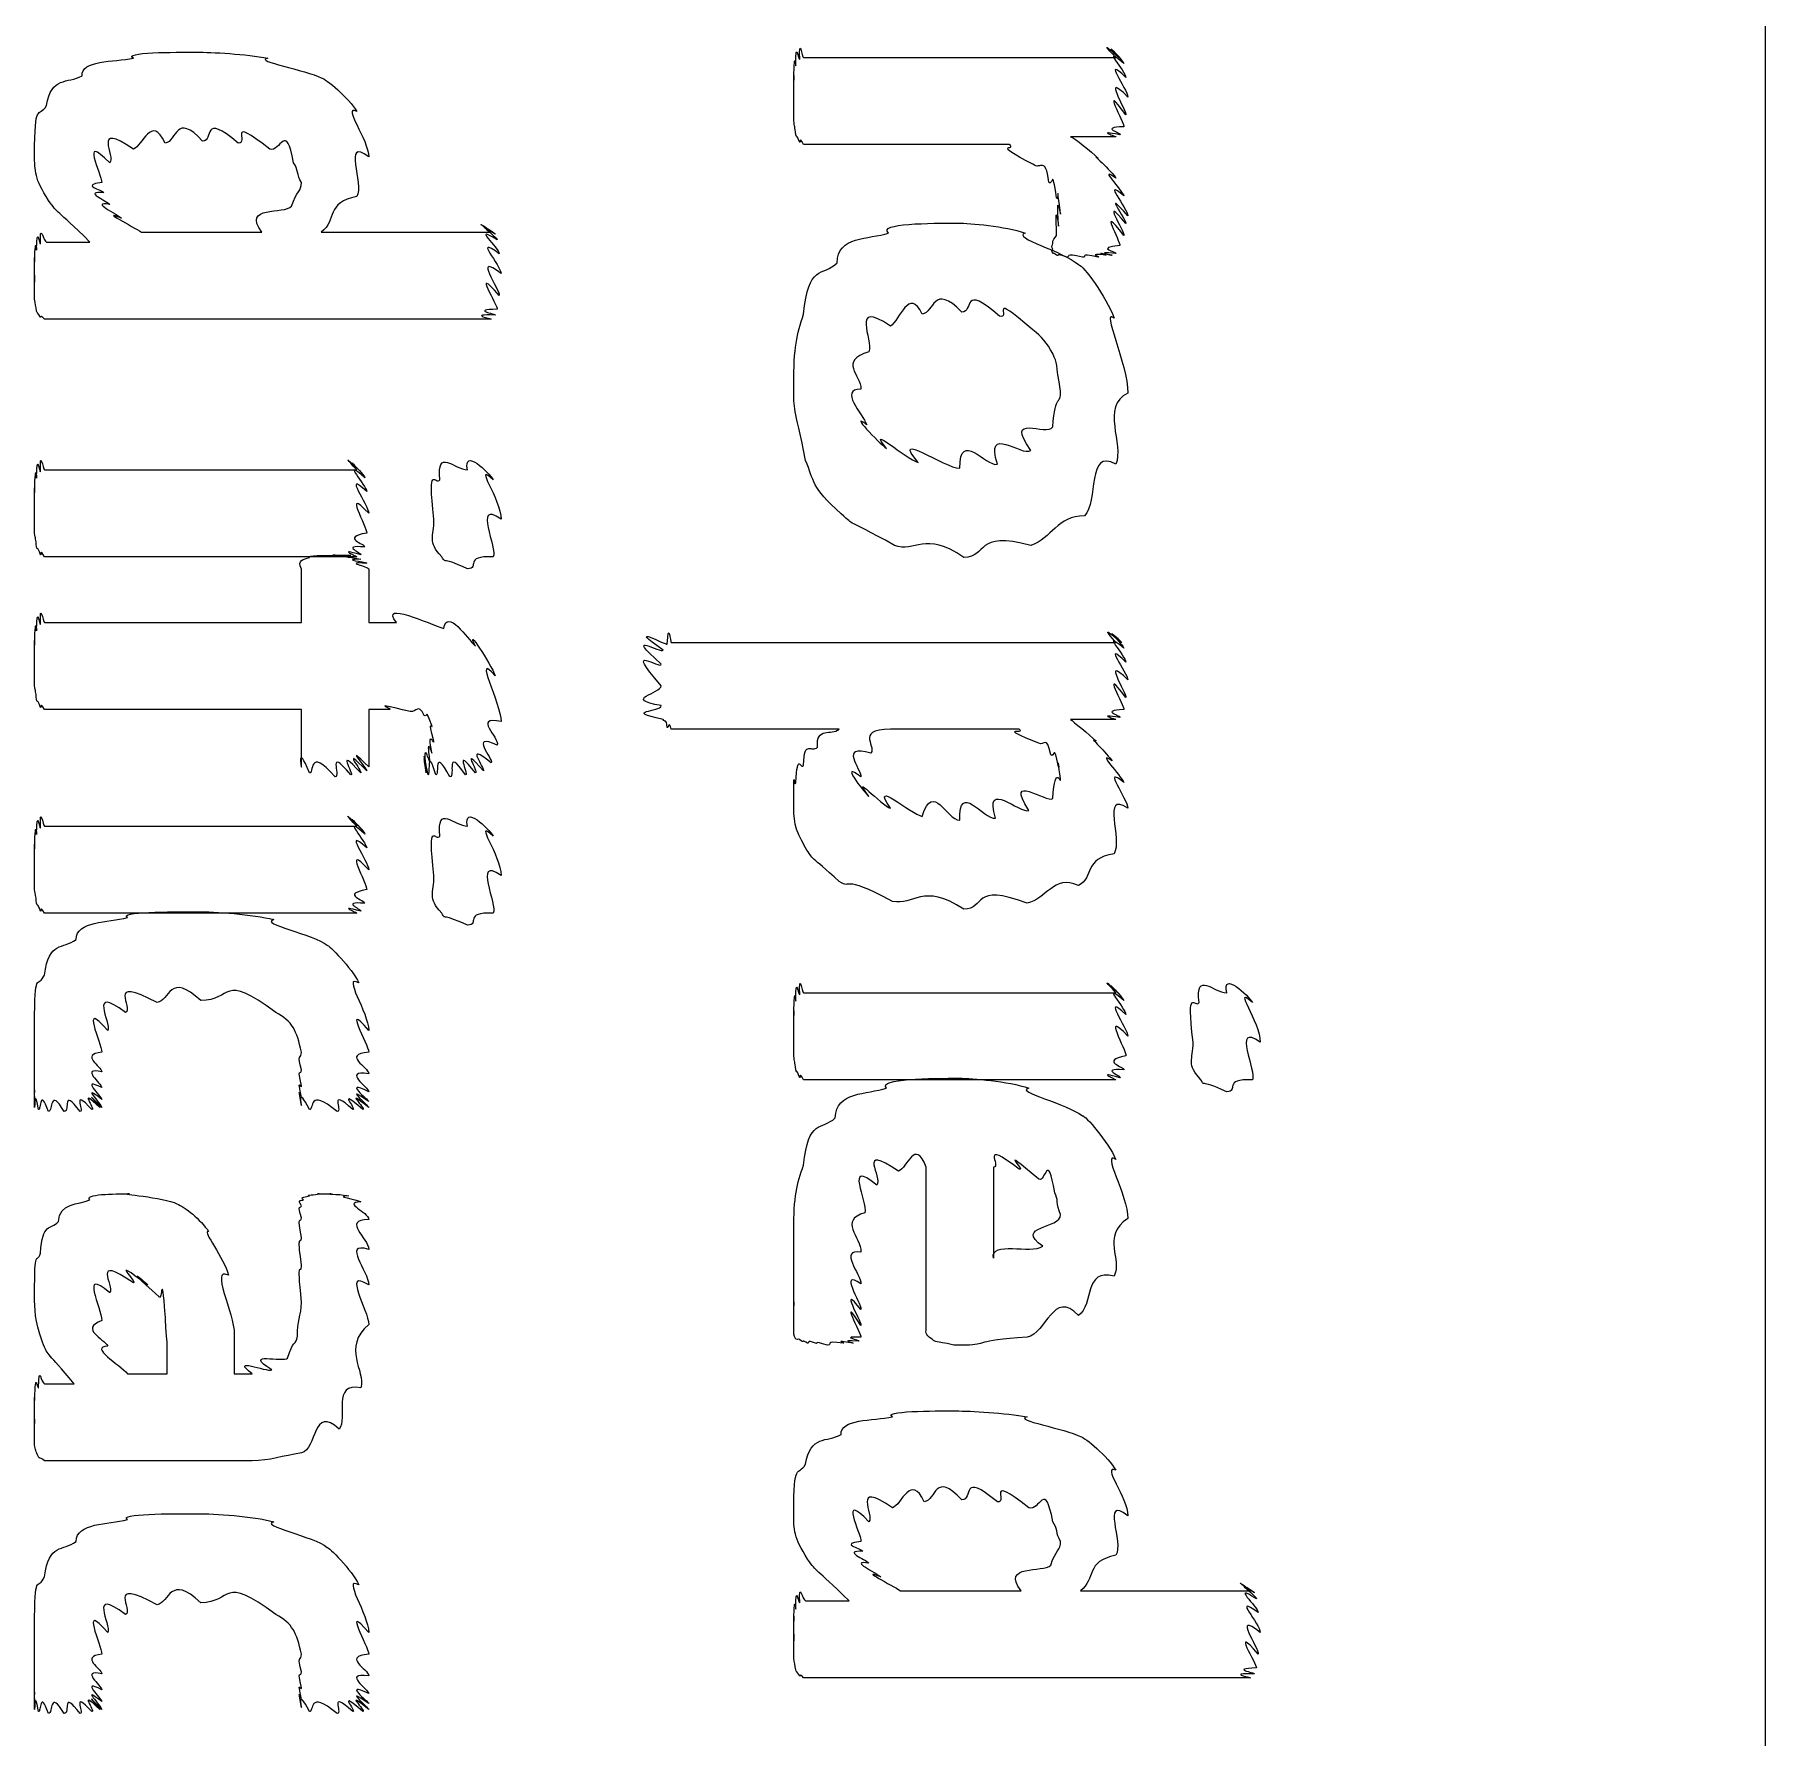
# Model space of a CAD drawing. Header units: millimetres. Extents: x 0 to 33.1, y 1.5 to 45.3.
# Drawn here: x 0.5478 to 0.7378, y 3.158 to 3.3449 of the extents above; entities that cross this region are included whole.
import ezdxf

# ---------------------------------------------------------------- set-up
doc = ezdxf.new("R2010")
doc.units = ezdxf.units.MM
doc.header["$MEASUREMENT"] = 0
doc.layers.get('0').update_dxf_attribs({"linetype": 'CONTINUOUS'})

msp = doc.modelspace()

# ---------------------------------------------------------------- linework, layer by layer
at = {"color": 11, "linetype": 'Continuous'}
for p, q in [((0.737793, 1.78108), (0.737793, 6.90446)), ((0.632215, 3.34239), (0.666504, 3.34239)), ((0.654785, 3.33285), (0.632215, 3.33285)), ((0.666504, 3.33371), (0.661512, 3.33371)), ((0.559517, 3.32324), (0.572754, 3.32324)), ((0.579264, 3.32324), (0.597928, 3.32324)), ((0.5491, 3.32215), (0.553874, 3.32215)), ((0.662815, 3.32047), (0.662815, 3.32047)), ((0.597928, 3.31369), (0.548882, 3.31369)), ((0.548882, 3.29715), (0.583171, 3.29715)), ((0.64936, 3.29731), (0.64936, 3.29731)), ((0.583171, 3.2876), (0.548882, 3.2876)), ((0.649794, 3.28754), (0.649794, 3.28754)), ((0.577094, 3.28039), (0.577094, 3.28624)), ((0.584472, 3.28624), (0.584472, 3.28039)), ((0.595324, 3.28629), (0.595324, 3.28629)), ((0.548882, 3.28039), (0.577094, 3.28039)), ((0.584472, 3.28039), (0.587511, 3.28039)), ((0.617676, 3.27821), (0.666504, 3.27821)), ((0.577094, 3.27083), (0.548882, 3.27083)), ((0.577094, 3.26454), (0.577094, 3.27083)), ((0.586643, 3.27083), (0.584472, 3.27083)), ((0.584472, 3.27083), (0.584472, 3.26454)), ((0.636122, 3.26867), (0.617676, 3.26867)), ((0.655871, 3.26867), (0.642632, 3.26867)), ((0.666504, 3.26975), (0.661512, 3.26975)), ((0.593371, 3.26346), (0.593371, 3.26346)), ((0.64936, 3.25868), (0.64936, 3.25868)), ((0.548882, 3.25803), (0.583171, 3.25803)), ((0.583171, 3.24849), (0.548882, 3.24849)), ((0.595324, 3.24718), (0.595324, 3.24718)), ((0.649794, 3.24892), (0.649794, 3.24892)), ((0.632215, 3.23975), (0.666504, 3.23975)), ((0.666504, 3.23019), (0.632215, 3.23019)), ((0.678657, 3.22889), (0.678657, 3.22889)), ((0.551053, 3.22672), (0.551053, 3.22672)), ((0.645671, 3.20301), (0.645671, 3.2206)), ((0.653049, 3.2206), (0.653049, 3.21061)), ((0.569715, 3.20226), (0.569715, 3.19792)), ((0.562338, 3.19792), (0.562338, 3.20139)), ((0.650011, 3.20107), (0.648708, 3.20107)), ((0.557997, 3.19792), (0.562338, 3.19792)), ((0.569715, 3.19792), (0.571669, 3.19792)), ((0.548882, 3.19683), (0.552137, 3.19683)), ((0.571669, 3.18838), (0.548882, 3.18838)), ((0.632433, 3.17301), (0.637207, 3.17301)), ((0.64285, 3.1741), (0.656088, 3.1741)), ((0.662597, 3.1741), (0.681261, 3.1741)), ((0.681261, 3.16456), (0.632215, 3.16456)), ((0.551053, 3.16064), (0.551053, 3.16064))]:
    msp.add_line(p, q, dxfattribs=at)
for points in [[(0.631347, 3.34153), (0.631401, 3.34457), (0.631619, 3.34207), (0.631782, 3.34218)], [(0.631782, 3.34218), (0.631674, 3.34489), (0.632053, 3.34239), (0.632215, 3.34239)], [(0.666504, 3.34239), (0.664117, 3.34489), (0.666775, 3.34239), (0.666938, 3.34239)], [(0.666938, 3.34239), (0.664551, 3.34472), (0.667372, 3.34207), (0.667372, 3.34174)], [(0.667372, 3.34174), (0.66466, 3.34403), (0.667589, 3.34082), (0.667589, 3.34022)], [(0.553006, 3.34039), (0.552843, 3.34212), (0.556478, 3.3419), (0.558649, 3.34233)], [(0.558649, 3.34233), (0.557346, 3.34299), (0.56326, 3.34299), (0.565593, 3.34299)], [(0.565593, 3.34299), (0.567165, 3.34299), (0.571072, 3.34278), (0.573406, 3.34233)], [(0.573406, 3.34233), (0.571778, 3.34201), (0.577636, 3.34104), (0.579264, 3.34017)], [(0.631131, 3.34), (0.631239, 3.34386), (0.631347, 3.3411), (0.631347, 3.34153)], [(0.631131, 3.33763), (0.631131, 3.34256), (0.631131, 3.33931), (0.631131, 3.34)], [(0.667589, 3.34022), (0.664822, 3.34283), (0.667806, 3.33892), (0.667806, 3.33806)], [(0.5491, 3.33712), (0.549642, 3.34039), (0.551378, 3.33951), (0.553006, 3.34039)], [(0.579264, 3.34017), (0.579753, 3.34011), (0.582303, 3.33794), (0.583171, 3.33649)], [(0.667806, 3.33806), (0.664822, 3.3411), (0.667697, 3.33653), (0.667589, 3.3361)], [(0.667589, 3.3361), (0.66466, 3.34011), (0.667481, 3.33512), (0.667372, 3.33479)], [(0.547797, 3.33171), (0.547797, 3.33768), (0.548232, 3.33572), (0.5491, 3.33712)], [(0.566243, 3.33322), (0.56326, 3.33649), (0.563422, 3.33317), (0.562121, 3.33301)], [(0.57015, 3.33301), (0.566026, 3.33649), (0.567546, 3.33322), (0.566243, 3.33322)], [(0.583171, 3.33649), (0.581489, 3.33724), (0.584472, 3.33339), (0.584472, 3.33149)], [(0.631131, 3.33544), (0.631131, 3.33621), (0.631131, 3.33675), (0.631131, 3.33763)], [(0.558649, 3.33236), (0.553982, 3.3355), (0.556749, 3.33143), (0.556044, 3.33083)], [(0.562121, 3.33301), (0.560656, 3.33621), (0.559625, 3.33268), (0.558649, 3.33236)], [(0.573622, 3.33236), (0.568631, 3.33621), (0.571451, 3.3329), (0.57015, 3.33301)], [(0.576226, 3.33083), (0.575412, 3.3355), (0.574761, 3.33192), (0.573622, 3.33236)], [(0.631347, 3.33393), (0.631239, 3.3349), (0.631239, 3.33475), (0.631131, 3.33544)], [(0.666938, 3.33393), (0.664117, 3.33447), (0.666613, 3.33371), (0.666504, 3.33371)], [(0.667372, 3.33479), (0.664551, 3.33475), (0.66721, 3.3341), (0.666938, 3.33393)], [(0.556044, 3.33083), (0.552681, 3.33431), (0.555176, 3.32954), (0.555176, 3.32867)], [(0.584472, 3.33149), (0.581489, 3.33376), (0.584039, 3.32844), (0.583171, 3.32715)], [(0.631782, 3.33306), (0.631401, 3.33415), (0.631456, 3.3335), (0.631347, 3.33393)], [(0.632215, 3.33285), (0.631674, 3.33388), (0.63189, 3.33296), (0.631782, 3.33306)], [(0.657389, 3.33068), (0.652507, 3.33317), (0.655761, 3.33214), (0.654785, 3.33285)], [(0.661512, 3.33371), (0.661947, 3.33361), (0.663792, 3.33208), (0.664551, 3.33132)], [(0.549317, 3.32671), (0.547797, 3.3291), (0.547797, 3.32997), (0.547797, 3.33171)], [(0.577094, 3.32867), (0.576551, 3.32954), (0.576768, 3.33014), (0.576226, 3.33083)], [(0.659125, 3.32872), (0.658746, 3.33171), (0.658257, 3.32997), (0.657389, 3.33068)], [(0.664551, 3.33132), (0.663519, 3.33214), (0.666069, 3.32992), (0.666504, 3.32915)], [(0.666504, 3.32915), (0.664387, 3.33068), (0.66721, 3.32781), (0.667372, 3.32721)], [(0.659993, 3.32699), (0.659451, 3.33057), (0.65956, 3.32818), (0.659125, 3.32872)], [(0.660428, 3.32525), (0.659885, 3.32937), (0.660265, 3.32644), (0.659993, 3.32699)], [(0.667372, 3.32721), (0.664822, 3.32937), (0.667806, 3.32579), (0.667806, 3.32503)], [(0.555176, 3.32867), (0.552681, 3.3284), (0.555231, 3.3279), (0.555393, 3.32758)], [(0.555393, 3.32758), (0.553006, 3.32769), (0.555718, 3.32671), (0.556044, 3.32628)], [(0.57601, 3.32607), (0.576551, 3.32781), (0.577094, 3.32769), (0.577094, 3.32867)], [(0.583171, 3.32715), (0.579753, 3.3265), (0.581, 3.32454), (0.579264, 3.32324)], [(0.659993, 3.32286), (0.659776, 3.32753), (0.660211, 3.32351), (0.660211, 3.32394)], [(0.660211, 3.32394), (0.659885, 3.3284), (0.660428, 3.32482), (0.660428, 3.32525)], [(0.667589, 3.32417), (0.66466, 3.32764), (0.667481, 3.32329), (0.667372, 3.32286)], [(0.667806, 3.32503), (0.664822, 3.3284), (0.667697, 3.32449), (0.667589, 3.32417)], [(0.553874, 3.32215), (0.549968, 3.32596), (0.550456, 3.32514), (0.549317, 3.32671)], [(0.556044, 3.32628), (0.553711, 3.32667), (0.556912, 3.32519), (0.557346, 3.32476)], [(0.557346, 3.32476), (0.554742, 3.32579), (0.558649, 3.32383), (0.559517, 3.32324)], [(0.572754, 3.32324), (0.570475, 3.32622), (0.57525, 3.32519), (0.57601, 3.32607)], [(0.597928, 3.32324), (0.595215, 3.32519), (0.598199, 3.32319), (0.598361, 3.32303)], [(0.667372, 3.32286), (0.664387, 3.32676), (0.667046, 3.3221), (0.666938, 3.32178)], [(0.547797, 3.31999), (0.547906, 3.32346), (0.548014, 3.32086), (0.548014, 3.32129)], [(0.548014, 3.32129), (0.548068, 3.32422), (0.548286, 3.32183), (0.548449, 3.32194)], [(0.548449, 3.32194), (0.54834, 3.32449), (0.548774, 3.32215), (0.5491, 3.32215)], [(0.598361, 3.32303), (0.59554, 3.32493), (0.598579, 3.32269), (0.598579, 3.32238)], [(0.598579, 3.32238), (0.595649, 3.32422), (0.598796, 3.32146), (0.598796, 3.32086)], [(0.635906, 3.31988), (0.635906, 3.32281), (0.639378, 3.32243), (0.641547, 3.32314)], [(0.641547, 3.32314), (0.640246, 3.32422), (0.646213, 3.32422), (0.649143, 3.32422)], [(0.649143, 3.32422), (0.650499, 3.32422), (0.654351, 3.32389), (0.656521, 3.32314)], [(0.656521, 3.32314), (0.655003, 3.32264), (0.660753, 3.32113), (0.662381, 3.31967)], [(0.547797, 3.31782), (0.547797, 3.32249), (0.547797, 3.31944), (0.547797, 3.31999)], [(0.598796, 3.32086), (0.595811, 3.32303), (0.599012, 3.31956), (0.599012, 3.31868)], [(0.599012, 3.31868), (0.595811, 3.32118), (0.598904, 3.31689), (0.598796, 3.31629)], [(0.65956, 3.32135), (0.659343, 3.32172), (0.65956, 3.32172), (0.65956, 3.322)], [(0.65956, 3.3209), (0.659343, 3.32146), (0.65956, 3.32124), (0.65956, 3.32135)], [(0.65956, 3.322), (0.659451, 3.32232), (0.659831, 3.3226), (0.659993, 3.32286)], [(0.666938, 3.32178), (0.664117, 3.32146), (0.666613, 3.32107), (0.666504, 3.3209)], [(0.547797, 3.31586), (0.547797, 3.32086), (0.547797, 3.31711), (0.547797, 3.31782)], [(0.598796, 3.31629), (0.595649, 3.31988), (0.598687, 3.31511), (0.598579, 3.31478)], [(0.632215, 3.31424), (0.632704, 3.31976), (0.634278, 3.31831), (0.635906, 3.31988)], [(0.659993, 3.32069), (0.659451, 3.32113), (0.659668, 3.32081), (0.65956, 3.3209)], [(0.661079, 3.32047), (0.659885, 3.32101), (0.660265, 3.32058), (0.659993, 3.32069)], [(0.662815, 3.32047), (0.660753, 3.32101), (0.661512, 3.32047), (0.661079, 3.32047)], [(0.664551, 3.32047), (0.662218, 3.32101), (0.663519, 3.32047), (0.662815, 3.32047)], [(0.662381, 3.31967), (0.662924, 3.31961), (0.665419, 3.31614), (0.666287, 3.31381)], [(0.665419, 3.32069), (0.663086, 3.32101), (0.664985, 3.32047), (0.664551, 3.32047)], [(0.666069, 3.32069), (0.663519, 3.32113), (0.66569, 3.32069), (0.665419, 3.32069)], [(0.666504, 3.3209), (0.663792, 3.32113), (0.666178, 3.32069), (0.666069, 3.32069)], [(0.649576, 3.31446), (0.646431, 3.31771), (0.646539, 3.3144), (0.645236, 3.31424)], [(0.6537, 3.31401), (0.649468, 3.31771), (0.650988, 3.31446), (0.649576, 3.31446)], [(0.548014, 3.31456), (0.547906, 3.31511), (0.547906, 3.31532), (0.547797, 3.31586)], [(0.641764, 3.31293), (0.637207, 3.31597), (0.639919, 3.31131), (0.639378, 3.31011)], [(0.645236, 3.31424), (0.643826, 3.31728), (0.64274, 3.31353), (0.641764, 3.31293)], [(0.657389, 3.3125), (0.652235, 3.317), (0.655111, 3.31358), (0.6537, 3.31401)], [(0.548449, 3.31392), (0.548068, 3.31451), (0.548122, 3.31429), (0.548014, 3.31456)], [(0.548882, 3.31369), (0.54834, 3.31424), (0.548557, 3.31381), (0.548449, 3.31392)], [(0.598361, 3.31413), (0.595215, 3.31424), (0.598036, 3.31369), (0.597928, 3.31369)], [(0.598579, 3.31478), (0.59554, 3.31467), (0.598469, 3.31429), (0.598361, 3.31413)], [(0.631131, 3.30643), (0.631131, 3.31065), (0.631456, 3.31196), (0.632215, 3.31424)], [(0.666287, 3.31381), (0.664822, 3.315), (0.667806, 3.30875), (0.667806, 3.30556)], [(0.65956, 3.3099), (0.658908, 3.31108), (0.658365, 3.31179), (0.657389, 3.3125)], [(0.639378, 3.31011), (0.636014, 3.30903), (0.63851, 3.30761), (0.63851, 3.30599)], [(0.660428, 3.30578), (0.659885, 3.30892), (0.660101, 3.30875), (0.65956, 3.3099)], [(0.632433, 3.29818), (0.631131, 3.30458), (0.631131, 3.30328), (0.631131, 3.30643)], [(0.63851, 3.30599), (0.636014, 3.30599), (0.638726, 3.30328), (0.63916, 3.30208)], [(0.65956, 3.30186), (0.659885, 3.30572), (0.660428, 3.30419), (0.660428, 3.30578)], [(0.667806, 3.30556), (0.664822, 3.30414), (0.667372, 3.29992), (0.666504, 3.29775)], [(0.63916, 3.30208), (0.637044, 3.30371), (0.640463, 3.30007), (0.641331, 3.29949)], [(0.641331, 3.29949), (0.638943, 3.3024), (0.6435, 3.29829), (0.644803, 3.29796)], [(0.653483, 3.29775), (0.652072, 3.30225), (0.656142, 3.29856), (0.657172, 3.29926)], [(0.657172, 3.29926), (0.654135, 3.30354), (0.658963, 3.30072), (0.65956, 3.30186)], [(0.644803, 3.29796), (0.641656, 3.30165), (0.647732, 3.29731), (0.64936, 3.29731)], [(0.64936, 3.29731), (0.64936, 3.30165), (0.652181, 3.29747), (0.653483, 3.29775)], [(0.547797, 3.29476), (0.547906, 3.29861), (0.548014, 3.29585), (0.548014, 3.29628)], [(0.548014, 3.29628), (0.548068, 3.29932), (0.548286, 3.29682), (0.548449, 3.29693)], [(0.548449, 3.29693), (0.54834, 3.29964), (0.548719, 3.29715), (0.548882, 3.29715)], [(0.583171, 3.29715), (0.580783, 3.29964), (0.583442, 3.2971), (0.583604, 3.29693)], [(0.583604, 3.29693), (0.581218, 3.29932), (0.584039, 3.2966), (0.584039, 3.29628)], [(0.584039, 3.29628), (0.581326, 3.29861), (0.584256, 3.29536), (0.584256, 3.29476)], [(0.592285, 3.29606), (0.591906, 3.29964), (0.593858, 3.29715), (0.595324, 3.29715)], [(0.595324, 3.29715), (0.594781, 3.29964), (0.597711, 3.29682), (0.598144, 3.29606)], [(0.666504, 3.29775), (0.663249, 3.29964), (0.664606, 3.29357), (0.663032, 3.2921)], [(0.547797, 3.29237), (0.547797, 3.29731), (0.547797, 3.29406), (0.547797, 3.29476)], [(0.584256, 3.29476), (0.581489, 3.29731), (0.584472, 3.29324), (0.584472, 3.29237)], [(0.591635, 3.29172), (0.590875, 3.29818), (0.591851, 3.29536), (0.592285, 3.29606)], [(0.598144, 3.29606), (0.595811, 3.29818), (0.599012, 3.29389), (0.599012, 3.29172)], [(0.636339, 3.29232), (0.632975, 3.29531), (0.63341, 3.2959), (0.632433, 3.29818)], [(0.584472, 3.29237), (0.581489, 3.29557), (0.584364, 3.29081), (0.584256, 3.29021)], [(0.599012, 3.29172), (0.595811, 3.294), (0.598687, 3.28836), (0.598144, 3.2876)], [(0.547797, 3.29021), (0.547797, 3.29096), (0.547797, 3.2915), (0.547797, 3.29237)], [(0.592503, 3.2876), (0.590875, 3.28933), (0.591635, 3.28971), (0.591635, 3.29172)], [(0.642199, 3.28885), (0.636339, 3.2921), (0.638075, 3.29075), (0.636339, 3.29232)], [(0.663032, 3.2921), (0.660047, 3.2921), (0.659451, 3.28961), (0.657172, 3.28885)], [(0.548014, 3.28868), (0.547906, 3.28965), (0.547906, 3.2895), (0.547797, 3.29021)], [(0.548449, 3.28782), (0.548068, 3.2889), (0.548122, 3.28825), (0.548014, 3.28868)], [(0.584039, 3.28868), (0.581218, 3.2889), (0.583876, 3.28797), (0.583604, 3.28782)], [(0.584256, 3.29021), (0.581326, 3.28965), (0.584147, 3.28901), (0.584039, 3.28868)], [(0.649794, 3.28754), (0.645454, 3.29053), (0.644476, 3.28797), (0.642199, 3.28885)], [(0.657172, 3.28885), (0.650933, 3.29053), (0.652507, 3.28754), (0.649794, 3.28754)], [(0.548882, 3.2876), (0.54834, 3.28863), (0.548557, 3.28771), (0.548449, 3.28782)], [(0.577094, 3.28624), (0.576551, 3.28733), (0.577365, 3.28728), (0.577963, 3.28754)], [(0.577963, 3.28754), (0.577746, 3.28776), (0.579482, 3.28776), (0.580783, 3.28776)], [(0.580783, 3.28776), (0.579753, 3.28776), (0.582086, 3.28776), (0.582519, 3.28776)], [(0.582519, 3.28776), (0.580621, 3.28765), (0.583279, 3.28749), (0.583604, 3.28733)], [(0.583604, 3.28782), (0.580783, 3.28863), (0.583279, 3.2876), (0.583171, 3.2876)], [(0.583604, 3.28733), (0.581218, 3.28733), (0.584093, 3.28706), (0.584256, 3.28689)], [(0.584256, 3.28689), (0.581489, 3.28706), (0.584472, 3.28657), (0.584472, 3.28624)], [(0.595324, 3.28629), (0.592068, 3.28776), (0.593044, 3.28674), (0.592503, 3.2876)], [(0.598144, 3.2876), (0.594781, 3.28776), (0.596733, 3.28629), (0.595324, 3.28629)], [(0.547797, 3.278), (0.547906, 3.28185), (0.548014, 3.27908), (0.548014, 3.27951)], [(0.548014, 3.27951), (0.548068, 3.28256), (0.548286, 3.28006), (0.548449, 3.28017)], [(0.548449, 3.28017), (0.54834, 3.28288), (0.548719, 3.28039), (0.548882, 3.28039)], [(0.587511, 3.28039), (0.585558, 3.28288), (0.591254, 3.28017), (0.592719, 3.27974)], [(0.592719, 3.27974), (0.593044, 3.28201), (0.595324, 3.27865), (0.596192, 3.27778)], [(0.547797, 3.27561), (0.547797, 3.28054), (0.547797, 3.27729), (0.547797, 3.278)], [(0.596192, 3.27778), (0.594943, 3.28028), (0.597928, 3.27582), (0.598361, 3.27453)], [(0.61659, 3.27582), (0.612196, 3.27968), (0.616699, 3.27692), (0.616808, 3.27735)], [(0.616808, 3.27735), (0.612468, 3.28039), (0.617133, 3.27789), (0.617242, 3.278)], [(0.617242, 3.278), (0.617404, 3.28071), (0.617567, 3.27821), (0.617676, 3.27821)], [(0.666504, 3.27821), (0.664225, 3.28071), (0.666992, 3.27821), (0.667156, 3.27821)], [(0.667156, 3.27821), (0.664551, 3.28054), (0.667372, 3.27789), (0.667372, 3.27756)], [(0.667372, 3.27756), (0.66466, 3.27983), (0.667589, 3.27664), (0.667589, 3.27604)], [(0.598361, 3.27453), (0.595811, 3.2775), (0.599012, 3.27143), (0.599012, 3.26953)], [(0.61659, 3.27344), (0.612196, 3.27838), (0.61659, 3.27513), (0.61659, 3.27582)], [(0.667589, 3.27604), (0.664822, 3.27865), (0.667806, 3.27485), (0.667806, 3.27408)], [(0.547797, 3.27344), (0.547797, 3.27419), (0.547797, 3.27474), (0.547797, 3.27561)], [(0.667589, 3.27214), (0.66466, 3.27604), (0.667481, 3.27115), (0.667372, 3.27083)], [(0.667806, 3.27408), (0.664822, 3.27707), (0.667697, 3.27257), (0.667589, 3.27214)], [(0.548014, 3.27192), (0.547906, 3.27289), (0.547906, 3.27274), (0.547797, 3.27344)], [(0.548449, 3.27106), (0.548068, 3.27214), (0.548122, 3.27149), (0.548014, 3.27192)], [(0.548882, 3.27083), (0.54834, 3.27186), (0.548557, 3.27094), (0.548449, 3.27106)], [(0.589031, 3.27061), (0.583931, 3.27186), (0.587619, 3.27083), (0.586643, 3.27083)], [(0.61659, 3.27126), (0.612196, 3.27203), (0.61659, 3.27257), (0.61659, 3.27344)], [(0.590549, 3.27018), (0.589899, 3.2716), (0.589735, 3.27051), (0.589031, 3.27061)], [(0.591417, 3.2691), (0.590603, 3.27115), (0.590983, 3.26992), (0.590549, 3.27018)], [(0.591635, 3.26736), (0.590875, 3.27013), (0.591525, 3.26856), (0.591417, 3.2691)], [(0.599012, 3.26953), (0.595811, 3.27013), (0.59885, 3.26779), (0.598579, 3.26693)], [(0.616808, 3.26975), (0.612196, 3.27072), (0.61659, 3.27056), (0.61659, 3.27126)], [(0.617242, 3.26887), (0.617133, 3.26997), (0.616971, 3.26932), (0.616808, 3.26975)], [(0.666938, 3.26997), (0.664117, 3.2704), (0.666613, 3.26975), (0.666504, 3.26975)], [(0.667372, 3.27083), (0.664551, 3.27072), (0.66721, 3.27013), (0.666938, 3.26997)], [(0.5912, 3.26519), (0.590767, 3.26839), (0.591417, 3.26579), (0.591417, 3.26606)], [(0.591417, 3.26606), (0.590875, 3.26899), (0.591635, 3.26682), (0.591635, 3.26736)], [(0.598579, 3.26693), (0.595378, 3.26839), (0.598199, 3.2654), (0.597928, 3.26497)], [(0.617676, 3.26867), (0.617404, 3.26969), (0.617404, 3.26878), (0.617242, 3.26887)], [(0.633735, 3.26671), (0.633572, 3.26899), (0.635254, 3.26796), (0.636122, 3.26867)], [(0.642632, 3.26867), (0.637478, 3.26882), (0.6403, 3.26693), (0.639594, 3.26606)], [(0.65804, 3.26714), (0.653103, 3.2691), (0.656739, 3.26812), (0.655871, 3.26867)], [(0.659343, 3.26585), (0.658908, 3.26824), (0.658583, 3.26671), (0.65804, 3.26714)], [(0.661512, 3.26975), (0.661783, 3.26953), (0.663574, 3.26812), (0.664333, 3.26736)], [(0.664333, 3.26736), (0.663249, 3.26812), (0.665636, 3.26594), (0.666069, 3.26519)], [(0.577963, 3.26389), (0.576551, 3.26736), (0.577094, 3.26426), (0.577094, 3.26454)], [(0.580783, 3.26346), (0.577746, 3.26693), (0.578504, 3.26361), (0.577963, 3.26389)], [(0.582519, 3.26367), (0.579753, 3.26693), (0.581489, 3.26346), (0.580783, 3.26346)], [(0.583604, 3.26389), (0.580621, 3.26708), (0.582954, 3.26367), (0.582519, 3.26367)], [(0.584256, 3.26411), (0.581218, 3.26725), (0.583876, 3.26389), (0.583604, 3.26389)], [(0.584472, 3.26454), (0.581489, 3.26753), (0.584364, 3.26426), (0.584256, 3.26411)], [(0.590767, 3.26411), (0.590332, 3.26753), (0.590767, 3.26443), (0.590767, 3.26454)], [(0.590767, 3.26389), (0.590332, 3.26725), (0.590767, 3.264), (0.590767, 3.26411)], [(0.590983, 3.26367), (0.590332, 3.26708), (0.590767, 3.26378), (0.590767, 3.26389)], [(0.590767, 3.26454), (0.59044, 3.26779), (0.591037, 3.26492), (0.5912, 3.26519)], [(0.591851, 3.26367), (0.590767, 3.26708), (0.591254, 3.26367), (0.590983, 3.26367)], [(0.593371, 3.26346), (0.591471, 3.26693), (0.592285, 3.26357), (0.591851, 3.26367)], [(0.595107, 3.26367), (0.592774, 3.26693), (0.594075, 3.26346), (0.593371, 3.26346)], [(0.596192, 3.26389), (0.593642, 3.26708), (0.59554, 3.26367), (0.595107, 3.26367)], [(0.59706, 3.26411), (0.594347, 3.26725), (0.596625, 3.26389), (0.596192, 3.26389)], [(0.597928, 3.26497), (0.594781, 3.26753), (0.597331, 3.26426), (0.59706, 3.26411)], [(0.631347, 3.26281), (0.631565, 3.26639), (0.63189, 3.26406), (0.632215, 3.26476)], [(0.632215, 3.26476), (0.632269, 3.26768), (0.633137, 3.266), (0.633735, 3.26671)], [(0.639594, 3.26606), (0.636014, 3.26708), (0.63851, 3.26432), (0.63851, 3.26346)], [(0.660211, 3.26454), (0.659614, 3.26736), (0.659776, 3.2654), (0.659343, 3.26585)], [(0.660428, 3.26324), (0.659885, 3.2665), (0.660319, 3.26411), (0.660211, 3.26454)], [(0.666069, 3.26519), (0.664225, 3.2665), (0.667046, 3.26357), (0.667372, 3.26281)], [(0.631131, 3.26064), (0.631131, 3.26508), (0.631185, 3.2621), (0.631347, 3.26281)], [(0.63851, 3.26346), (0.636014, 3.26535), (0.638781, 3.26187), (0.639378, 3.26129)], [(0.639378, 3.26129), (0.637207, 3.26421), (0.640733, 3.26031), (0.641764, 3.25999)], [(0.65956, 3.26107), (0.659885, 3.26519), (0.660428, 3.26238), (0.660428, 3.26324)], [(0.667372, 3.26281), (0.664822, 3.26492), (0.667806, 3.26101), (0.667806, 3.25999)], [(0.641764, 3.25999), (0.639378, 3.26346), (0.644043, 3.25928), (0.645236, 3.25911)], [(0.645236, 3.25911), (0.646431, 3.26303), (0.647894, 3.25868), (0.64936, 3.25868)], [(0.64936, 3.25868), (0.649197, 3.26303), (0.651964, 3.25879), (0.653267, 3.2589)], [(0.653267, 3.2589), (0.651964, 3.26335), (0.655925, 3.25933), (0.656956, 3.25976)], [(0.656956, 3.25976), (0.654135, 3.26406), (0.658963, 3.26053), (0.65956, 3.26107)], [(0.548449, 3.25782), (0.54834, 3.26053), (0.548719, 3.25803), (0.548882, 3.25803)], [(0.583171, 3.25803), (0.580783, 3.26053), (0.583442, 3.25797), (0.583604, 3.25782)], [(0.592285, 3.25694), (0.591906, 3.26053), (0.593858, 3.25803), (0.595324, 3.25803)], [(0.595324, 3.25803), (0.594781, 3.26053), (0.597711, 3.25771), (0.598144, 3.25694)], [(0.632433, 3.25564), (0.631131, 3.25782), (0.631131, 3.25879), (0.631131, 3.26064)], [(0.667806, 3.25999), (0.664822, 3.26204), (0.667264, 3.25646), (0.666287, 3.25499)], [(0.547797, 3.25564), (0.547906, 3.2595), (0.548014, 3.25672), (0.548014, 3.25717)], [(0.548014, 3.25717), (0.548068, 3.26019), (0.548286, 3.25771), (0.548449, 3.25782)], [(0.583604, 3.25782), (0.581218, 3.26019), (0.584039, 3.25749), (0.584039, 3.25717)], [(0.584039, 3.25717), (0.581326, 3.2595), (0.584256, 3.25624), (0.584256, 3.25564)], [(0.591635, 3.25261), (0.590875, 3.25906), (0.591851, 3.25624), (0.592285, 3.25694)], [(0.598144, 3.25694), (0.595811, 3.25906), (0.599012, 3.25478), (0.599012, 3.25261)], [(0.547797, 3.25325), (0.547797, 3.25819), (0.547797, 3.25493), (0.547797, 3.25564)], [(0.584256, 3.25564), (0.581489, 3.25819), (0.584472, 3.25412), (0.584472, 3.25325)], [(0.584472, 3.25325), (0.581489, 3.25646), (0.584364, 3.25168), (0.584256, 3.25108)], [(0.599012, 3.25261), (0.595811, 3.25489), (0.598687, 3.24924), (0.598144, 3.24849)], [(0.636122, 3.25196), (0.632867, 3.25493), (0.633301, 3.25424), (0.632433, 3.25564)], [(0.666287, 3.25499), (0.662924, 3.2545), (0.664117, 3.25239), (0.662381, 3.25151)], [(0.547797, 3.25108), (0.547797, 3.25185), (0.547797, 3.25239), (0.547797, 3.25325)], [(0.641982, 3.24978), (0.636014, 3.25293), (0.637696, 3.25097), (0.636122, 3.25196)], [(0.662381, 3.25151), (0.659614, 3.25276), (0.658908, 3.25), (0.656739, 3.24957)], [(0.548014, 3.24957), (0.547906, 3.25054), (0.547906, 3.25037), (0.547797, 3.25108)], [(0.584256, 3.25108), (0.581326, 3.25054), (0.584147, 3.24989), (0.584039, 3.24957)], [(0.592503, 3.24849), (0.590875, 3.25022), (0.591635, 3.2506), (0.591635, 3.25261)], [(0.649794, 3.24892), (0.64529, 3.2519), (0.64426, 3.24924), (0.641982, 3.24978)], [(0.656739, 3.24957), (0.650662, 3.2519), (0.652235, 3.24892), (0.649794, 3.24892)], [(0.548449, 3.24869), (0.548068, 3.24978), (0.548122, 3.24914), (0.548014, 3.24957)], [(0.548882, 3.24849), (0.54834, 3.24951), (0.548557, 3.24858), (0.548449, 3.24869)], [(0.583604, 3.24869), (0.580783, 3.24951), (0.583279, 3.24849), (0.583171, 3.24849)], [(0.584039, 3.24957), (0.581218, 3.24978), (0.583876, 3.24886), (0.583604, 3.24869)], [(0.552354, 3.24561), (0.552408, 3.24767), (0.555826, 3.24744), (0.557997, 3.24799)], [(0.557997, 3.24799), (0.556912, 3.24864), (0.562825, 3.24864), (0.565593, 3.24864)], [(0.565593, 3.24864), (0.5676, 3.24864), (0.571724, 3.24837), (0.574056, 3.24778)], [(0.574056, 3.24778), (0.572374, 3.24735), (0.57845, 3.24615), (0.579915, 3.24496)], [(0.595324, 3.24718), (0.592068, 3.24864), (0.593044, 3.24761), (0.592503, 3.24849)], [(0.598144, 3.24849), (0.594781, 3.24864), (0.596733, 3.24718), (0.595324, 3.24718)], [(0.548882, 3.24169), (0.549371, 3.2455), (0.55089, 3.24447), (0.552354, 3.24561)], [(0.579915, 3.24496), (0.580024, 3.24507), (0.582628, 3.24246), (0.583387, 3.24083)], [(0.547797, 3.23628), (0.547797, 3.24246), (0.548122, 3.24013), (0.548882, 3.24169)], [(0.561253, 3.23867), (0.555447, 3.24169), (0.558757, 3.23801), (0.557781, 3.23757)], [(0.566026, 3.23888), (0.562662, 3.24214), (0.562554, 3.23882), (0.561253, 3.23867)], [(0.574274, 3.23757), (0.568197, 3.24214), (0.569607, 3.23888), (0.566026, 3.23888)], [(0.583387, 3.24083), (0.581489, 3.24186), (0.584472, 3.23753), (0.584472, 3.23562)], [(0.631347, 3.23888), (0.631401, 3.24192), (0.631619, 3.23942), (0.631782, 3.23953)], [(0.631782, 3.23953), (0.631674, 3.24224), (0.632053, 3.23975), (0.632215, 3.23975)], [(0.666504, 3.23975), (0.664117, 3.24224), (0.666775, 3.23969), (0.666938, 3.23953)], [(0.666938, 3.23953), (0.664551, 3.24192), (0.667372, 3.23921), (0.667372, 3.23888)], [(0.675618, 3.23867), (0.675239, 3.24224), (0.677192, 3.23975), (0.678657, 3.23975)], [(0.678657, 3.23975), (0.678114, 3.24224), (0.681044, 3.23942), (0.681478, 3.23867)], [(0.557781, 3.23757), (0.553549, 3.24072), (0.556261, 3.23639), (0.555826, 3.23562)], [(0.631131, 3.23736), (0.631239, 3.24121), (0.631347, 3.23844), (0.631347, 3.23888)], [(0.631131, 3.23497), (0.631131, 3.2399), (0.631131, 3.23665), (0.631131, 3.23736)], [(0.667372, 3.23888), (0.66466, 3.24121), (0.667589, 3.23796), (0.667589, 3.23736)], [(0.667589, 3.23736), (0.664822, 3.2399), (0.667806, 3.23583), (0.667806, 3.23497)], [(0.674968, 3.23432), (0.674208, 3.24078), (0.675185, 3.23796), (0.675618, 3.23867)], [(0.681478, 3.23867), (0.679144, 3.24078), (0.682346, 3.23649), (0.682346, 3.23432)], [(0.555826, 3.23562), (0.552681, 3.23926), (0.555176, 3.2341), (0.555176, 3.23324)], [(0.577094, 3.23324), (0.576551, 3.23562), (0.576118, 3.2366), (0.574274, 3.23757)], [(0.584472, 3.23562), (0.581489, 3.2391), (0.584472, 3.234), (0.584472, 3.23324)], [(0.667806, 3.23497), (0.664822, 3.23817), (0.667697, 3.2334), (0.667589, 3.23281)], [(0.547797, 3.23346), (0.547797, 3.23475), (0.547797, 3.23529), (0.547797, 3.23628)], [(0.682346, 3.23432), (0.679144, 3.2366), (0.682021, 3.23096), (0.681478, 3.23019)], [(0.631131, 3.23281), (0.631131, 3.23356), (0.631131, 3.2341), (0.631131, 3.23497)], [(0.675836, 3.23019), (0.674208, 3.23193), (0.674968, 3.23232), (0.674968, 3.23432)], [(0.547797, 3.23107), (0.547797, 3.23301), (0.547797, 3.23258), (0.547797, 3.23346)], [(0.555176, 3.23324), (0.552681, 3.23292), (0.555176, 3.23167), (0.555176, 3.23107)], [(0.577094, 3.23128), (0.576551, 3.23301), (0.577094, 3.23253), (0.577094, 3.23324)], [(0.584472, 3.23324), (0.581489, 3.23292), (0.584472, 3.23161), (0.584472, 3.23085)], [(0.631347, 3.23128), (0.631239, 3.23226), (0.631239, 3.2321), (0.631131, 3.23281)], [(0.667589, 3.23281), (0.66466, 3.23226), (0.667481, 3.23161), (0.667372, 3.23128)], [(0.547797, 3.22889), (0.547797, 3.23144), (0.547797, 3.23019), (0.547797, 3.23107)], [(0.547797, 3.2276), (0.547797, 3.23031), (0.547797, 3.22835), (0.547797, 3.22889)], [(0.555176, 3.23107), (0.552681, 3.23161), (0.555176, 3.22976), (0.555176, 3.22933)], [(0.555176, 3.22933), (0.552681, 3.23058), (0.555176, 3.22835), (0.555176, 3.22803)], [(0.555176, 3.22803), (0.552681, 3.22999), (0.555176, 3.22749), (0.555176, 3.22715)], [(0.577094, 3.22954), (0.576551, 3.23172), (0.577094, 3.23058), (0.577094, 3.23128)], [(0.577094, 3.22825), (0.576551, 3.23074), (0.577094, 3.229), (0.577094, 3.22954)], [(0.577094, 3.22738), (0.576551, 3.23014), (0.577094, 3.22797), (0.577094, 3.22825)], [(0.584472, 3.23085), (0.581489, 3.23128), (0.584472, 3.22933), (0.584472, 3.22889)], [(0.584472, 3.22889), (0.581489, 3.23031), (0.584472, 3.22797), (0.584472, 3.22781)], [(0.631782, 3.23042), (0.631401, 3.2315), (0.631456, 3.23085), (0.631347, 3.23128)], [(0.632215, 3.23019), (0.631674, 3.23122), (0.63189, 3.23031), (0.631782, 3.23042)], [(0.641331, 3.22928), (0.640246, 3.23036), (0.646322, 3.23036), (0.64936, 3.23036)], [(0.64936, 3.23036), (0.650662, 3.23036), (0.654622, 3.23004), (0.656956, 3.22928)], [(0.666938, 3.23042), (0.664117, 3.23122), (0.666613, 3.23019), (0.666504, 3.23019)], [(0.667372, 3.23128), (0.664551, 3.2315), (0.66721, 3.23058), (0.666938, 3.23042)], [(0.678657, 3.22889), (0.675401, 3.23036), (0.676378, 3.22933), (0.675836, 3.23019)], [(0.681478, 3.23019), (0.678114, 3.23036), (0.680067, 3.22889), (0.678657, 3.22889)], [(0.547797, 3.22715), (0.547797, 3.22971), (0.547797, 3.22732), (0.547797, 3.2276)], [(0.548232, 3.22694), (0.547797, 3.22954), (0.547797, 3.22706), (0.547797, 3.22715)], [(0.549317, 3.22672), (0.54834, 3.22944), (0.548503, 3.22683), (0.548232, 3.22694)], [(0.551053, 3.22672), (0.549371, 3.22944), (0.549858, 3.22672), (0.549317, 3.22672)], [(0.552789, 3.22672), (0.550672, 3.22944), (0.551758, 3.22672), (0.551053, 3.22672)], [(0.55409, 3.22694), (0.551704, 3.22944), (0.553331, 3.22672), (0.552789, 3.22672)], [(0.554958, 3.22715), (0.552408, 3.22954), (0.554525, 3.22694), (0.55409, 3.22694)], [(0.555176, 3.22715), (0.552681, 3.22971), (0.555067, 3.22715), (0.554958, 3.22715)], [(0.577963, 3.22694), (0.576551, 3.22971), (0.577094, 3.22726), (0.577094, 3.22738)], [(0.581, 3.22672), (0.577746, 3.22944), (0.578504, 3.22683), (0.577963, 3.22694)], [(0.582736, 3.22694), (0.579915, 3.22944), (0.581706, 3.22672), (0.581, 3.22672)], [(0.583822, 3.22694), (0.580783, 3.22954), (0.583171, 3.22694), (0.582736, 3.22694)], [(0.584472, 3.22781), (0.581489, 3.22987), (0.584472, 3.22732), (0.584472, 3.22715)], [(0.584472, 3.22715), (0.581489, 3.22954), (0.584256, 3.22694), (0.583822, 3.22694)], [(0.635688, 3.22601), (0.635742, 3.22894), (0.63916, 3.22857), (0.641331, 3.22928)], [(0.656956, 3.22928), (0.655274, 3.22894), (0.661187, 3.22754), (0.662815, 3.22624)], [(0.662815, 3.22624), (0.663086, 3.22635), (0.665636, 3.22336), (0.666504, 3.22146)], [(0.632215, 3.22081), (0.632704, 3.22601), (0.634224, 3.22461), (0.635688, 3.22601)], [(0.642632, 3.22017), (0.637912, 3.22331), (0.64095, 3.2194), (0.640246, 3.21864)], [(0.645671, 3.2206), (0.644422, 3.22385), (0.643608, 3.22049), (0.642632, 3.22017)], [(0.655871, 3.22038), (0.651367, 3.22385), (0.654025, 3.2206), (0.653049, 3.2206)], [(0.65804, 3.21929), (0.653103, 3.22342), (0.656739, 3.22011), (0.655871, 3.22038)], [(0.659776, 3.21778), (0.659017, 3.22254), (0.658746, 3.21886), (0.65804, 3.21929)], [(0.666504, 3.22146), (0.664822, 3.22254), (0.667806, 3.21744), (0.667806, 3.21496)], [(0.631131, 3.21365), (0.631131, 3.21733), (0.631456, 3.21881), (0.632215, 3.22081)], [(0.640246, 3.21864), (0.63661, 3.22168), (0.639214, 3.21679), (0.638943, 3.2156)], [(0.550401, 3.21463), (0.55051, 3.21669), (0.552572, 3.21647), (0.553874, 3.21701)], [(0.553874, 3.21701), (0.553114, 3.21767), (0.556586, 3.21767), (0.558214, 3.21767)], [(0.558214, 3.21767), (0.556749, 3.21767), (0.561957, 3.21733), (0.563422, 3.21658)], [(0.577094, 3.21636), (0.576551, 3.21712), (0.577149, 3.2169), (0.577311, 3.21701)], [(0.577311, 3.21701), (0.576878, 3.21739), (0.577636, 3.21733), (0.577963, 3.21744)], [(0.577963, 3.21744), (0.577419, 3.21756), (0.578614, 3.21756), (0.579047, 3.21767)], [(0.579047, 3.21767), (0.578287, 3.21767), (0.579915, 3.21767), (0.58035, 3.21767)], [(0.58035, 3.21767), (0.57959, 3.21767), (0.581868, 3.21761), (0.582303, 3.21744)], [(0.582303, 3.21744), (0.580458, 3.21739), (0.583171, 3.21712), (0.583604, 3.21679)], [(0.583604, 3.21679), (0.581489, 3.21669), (0.584472, 3.21571), (0.584472, 3.21485)], [(0.660428, 3.21539), (0.659885, 3.21664), (0.660211, 3.21707), (0.659776, 3.21778)], [(0.563422, 3.21658), (0.56429, 3.21625), (0.566026, 3.21485), (0.566894, 3.21354)], [(0.577094, 3.21506), (0.576551, 3.21653), (0.577094, 3.2161), (0.577094, 3.21636)], [(0.577094, 3.21289), (0.576551, 3.21539), (0.577094, 3.21451), (0.577094, 3.21506)], [(0.584472, 3.21485), (0.581489, 3.21479), (0.584472, 3.21278), (0.584472, 3.21158)], [(0.638943, 3.2156), (0.636014, 3.21474), (0.63851, 3.213), (0.63851, 3.21126)], [(0.658475, 3.21192), (0.655274, 3.21419), (0.660428, 3.21382), (0.660428, 3.21539)], [(0.667806, 3.21496), (0.664822, 3.213), (0.667264, 3.21039), (0.666287, 3.20865)], [(0.548449, 3.21115), (0.548665, 3.21463), (0.549533, 3.21365), (0.550401, 3.21463)], [(0.566894, 3.21354), (0.566135, 3.21365), (0.568631, 3.21067), (0.569065, 3.20876)], [(0.577094, 3.20985), (0.576551, 3.21365), (0.577094, 3.21203), (0.577094, 3.21289)], [(0.631131, 3.20931), (0.631131, 3.213), (0.631131, 3.21208), (0.631131, 3.21365)], [(0.547797, 3.2066), (0.547797, 3.21203), (0.548014, 3.20985), (0.548449, 3.21115)], [(0.558649, 3.2079), (0.553874, 3.21115), (0.556586, 3.20757), (0.556044, 3.20682)], [(0.560167, 3.20768), (0.55561, 3.21115), (0.55919, 3.2079), (0.558649, 3.2079)], [(0.577094, 3.20574), (0.576551, 3.21115), (0.577094, 3.20856), (0.577094, 3.20985)], [(0.584472, 3.21158), (0.581489, 3.21246), (0.584472, 3.20915), (0.584472, 3.20768)], [(0.63851, 3.21126), (0.636014, 3.21169), (0.63851, 3.20882), (0.63851, 3.20779)], [(0.653049, 3.21061), (0.652669, 3.21257), (0.657172, 3.21104), (0.658475, 3.21192)], [(0.556044, 3.20682), (0.552681, 3.20975), (0.555176, 3.20508), (0.555176, 3.20378)], [(0.561469, 3.20637), (0.556586, 3.21072), (0.56071, 3.20742), (0.560167, 3.20768)], [(0.562121, 3.20443), (0.561794, 3.20958), (0.56174, 3.20583), (0.561469, 3.20637)], [(0.569065, 3.20876), (0.567003, 3.20975), (0.569715, 3.20458), (0.569715, 3.20226)], [(0.584472, 3.20768), (0.581489, 3.20958), (0.584472, 3.20481), (0.584472, 3.20335)], [(0.631131, 3.20562), (0.631131, 3.21029), (0.631131, 3.2079), (0.631131, 3.20931)], [(0.63851, 3.20779), (0.636014, 3.20953), (0.63851, 3.20574), (0.63851, 3.20497)], [(0.666287, 3.20865), (0.662924, 3.20953), (0.664117, 3.20551), (0.662381, 3.20432)], [(0.631131, 3.20301), (0.631131, 3.20811), (0.631131, 3.20449), (0.631131, 3.20562)], [(0.63851, 3.20497), (0.636014, 3.20811), (0.63851, 3.20367), (0.63851, 3.20324)], [(0.662381, 3.20432), (0.659614, 3.20725), (0.658908, 3.20236), (0.656739, 3.20193)], [(0.548665, 3.20139), (0.547797, 3.20394), (0.547797, 3.20486), (0.547797, 3.2066)], [(0.57666, 3.20204), (0.576551, 3.20367), (0.577094, 3.20432), (0.577094, 3.20574)], [(0.63851, 3.20324), (0.636014, 3.20708), (0.63851, 3.20226), (0.63851, 3.20193)], [(0.555176, 3.20378), (0.552681, 3.20281), (0.555393, 3.20182), (0.555826, 3.20096)], [(0.562338, 3.20139), (0.562121, 3.20335), (0.562229, 3.20356), (0.562121, 3.20443)], [(0.584472, 3.20335), (0.581489, 3.20074), (0.584147, 3.19829), (0.583604, 3.1964)], [(0.575575, 3.19965), (0.576118, 3.20161), (0.576497, 3.20107), (0.57666, 3.20204)], [(0.631347, 3.20171), (0.631131, 3.20215), (0.631131, 3.20231), (0.631131, 3.20301)], [(0.631999, 3.2015), (0.631565, 3.20188), (0.631619, 3.20161), (0.631347, 3.20171)], [(0.63265, 3.20128), (0.631999, 3.20171), (0.632269, 3.20139), (0.631999, 3.2015)], [(0.633518, 3.20128), (0.632433, 3.20171), (0.632921, 3.20128), (0.63265, 3.20128)], [(0.634819, 3.20107), (0.633137, 3.20161), (0.633951, 3.20117), (0.633518, 3.20128)], [(0.636556, 3.20128), (0.634278, 3.20161), (0.635525, 3.20107), (0.634819, 3.20107)], [(0.637642, 3.20128), (0.635146, 3.20171), (0.63699, 3.20128), (0.636556, 3.20128)], [(0.638292, 3.2015), (0.635742, 3.20171), (0.637912, 3.20128), (0.637642, 3.20128)], [(0.63851, 3.20193), (0.636014, 3.20204), (0.6384, 3.20167), (0.638292, 3.2015)], [(0.646322, 3.20171), (0.645454, 3.20231), (0.645671, 3.20247), (0.645671, 3.20301)], [(0.648708, 3.20107), (0.646431, 3.20161), (0.646864, 3.20128), (0.646322, 3.20171)], [(0.656739, 3.20193), (0.650771, 3.20161), (0.652453, 3.20107), (0.650011, 3.20107)], [(0.552137, 3.19683), (0.5491, 3.20047), (0.549371, 3.19965), (0.548665, 3.20139)], [(0.555826, 3.20096), (0.553711, 3.2009), (0.557129, 3.19894), (0.557997, 3.19792)], [(0.571669, 3.19792), (0.569174, 3.19988), (0.573242, 3.19808), (0.573839, 3.19835)], [(0.573839, 3.19835), (0.570475, 3.20047), (0.575142, 3.19911), (0.575575, 3.19965)], [(0.547797, 3.1951), (0.547906, 3.19857), (0.548068, 3.19613), (0.548232, 3.1964)], [(0.548232, 3.1964), (0.548232, 3.19917), (0.548557, 3.19683), (0.548882, 3.19683)], [(0.547797, 3.19271), (0.547797, 3.19726), (0.547797, 3.19439), (0.547797, 3.1951)], [(0.583604, 3.1964), (0.58035, 3.197), (0.582194, 3.19303), (0.581218, 3.19185)], [(0.547797, 3.19011), (0.547797, 3.19526), (0.547797, 3.19157), (0.547797, 3.19271)], [(0.581218, 3.19185), (0.578287, 3.19456), (0.578831, 3.18967), (0.577094, 3.18924)], [(0.641982, 3.19319), (0.640679, 3.19385), (0.646593, 3.19385), (0.648926, 3.19385)], [(0.648926, 3.19385), (0.650499, 3.19385), (0.654406, 3.19362), (0.656739, 3.19319)], [(0.636339, 3.19125), (0.636176, 3.19299), (0.639811, 3.19276), (0.641982, 3.19319)], [(0.656739, 3.19319), (0.655111, 3.19287), (0.660969, 3.19189), (0.662597, 3.19103)], [(0.548232, 3.18881), (0.547906, 3.18946), (0.547906, 3.18956), (0.547797, 3.19011)], [(0.632433, 3.18799), (0.632975, 3.19125), (0.634711, 3.19038), (0.636339, 3.19125)], [(0.662597, 3.19103), (0.663086, 3.19097), (0.665636, 3.18881), (0.666504, 3.18733)], [(0.548882, 3.18838), (0.548232, 3.18892), (0.54834, 3.18853), (0.548232, 3.18881)], [(0.577094, 3.18924), (0.574978, 3.18892), (0.573676, 3.18838), (0.571669, 3.18838)], [(0.631131, 3.18257), (0.631131, 3.18853), (0.631565, 3.18658), (0.632433, 3.18799)], [(0.641982, 3.18321), (0.637315, 3.18636), (0.640082, 3.18229), (0.639378, 3.18169)], [(0.645454, 3.18386), (0.643989, 3.18707), (0.642958, 3.18354), (0.641982, 3.18321)], [(0.649576, 3.18408), (0.646593, 3.18733), (0.646756, 3.18403), (0.645454, 3.18386)], [(0.653483, 3.18386), (0.64936, 3.18733), (0.650879, 3.18408), (0.649576, 3.18408)], [(0.656956, 3.18321), (0.651964, 3.18707), (0.654785, 3.18375), (0.653483, 3.18386)], [(0.65956, 3.18169), (0.658746, 3.18636), (0.658094, 3.18278), (0.656956, 3.18321)], [(0.666504, 3.18733), (0.664822, 3.1881), (0.667806, 3.18425), (0.667806, 3.18235)], [(0.639378, 3.18169), (0.636014, 3.18517), (0.63851, 3.18039), (0.63851, 3.17953)], [(0.667806, 3.18235), (0.664822, 3.18463), (0.667372, 3.17931), (0.666504, 3.178)], [(0.557997, 3.18192), (0.556912, 3.18257), (0.562825, 3.18257), (0.565593, 3.18257)], [(0.565593, 3.18257), (0.5676, 3.18257), (0.571724, 3.18229), (0.574056, 3.18169)], [(0.63265, 3.17757), (0.631131, 3.17996), (0.631131, 3.18083), (0.631131, 3.18257)], [(0.552354, 3.17953), (0.552408, 3.18158), (0.555826, 3.18138), (0.557997, 3.18192)], [(0.574056, 3.18169), (0.572374, 3.18126), (0.57845, 3.18007), (0.579915, 3.17887)], [(0.660428, 3.17953), (0.659885, 3.18039), (0.660101, 3.18099), (0.65956, 3.18169)], [(0.548882, 3.17563), (0.549371, 3.17942), (0.55089, 3.17839), (0.552354, 3.17953)], [(0.579915, 3.17887), (0.580024, 3.17899), (0.582628, 3.17638), (0.583387, 3.17475)], [(0.63851, 3.17953), (0.636014, 3.17925), (0.638564, 3.17876), (0.638726, 3.17844)], [(0.659343, 3.17692), (0.659885, 3.17865), (0.660428, 3.17854), (0.660428, 3.17953)], [(0.637207, 3.17301), (0.633301, 3.17681), (0.633789, 3.176), (0.63265, 3.17757)], [(0.638726, 3.17844), (0.636339, 3.17854), (0.639051, 3.17757), (0.639378, 3.17714)], [(0.639378, 3.17714), (0.637044, 3.17751), (0.640246, 3.17606), (0.640679, 3.17563)], [(0.656088, 3.1741), (0.653808, 3.17708), (0.658583, 3.17606), (0.659343, 3.17692)], [(0.666504, 3.178), (0.663086, 3.17736), (0.664333, 3.1754), (0.662597, 3.1741)], [(0.547797, 3.17019), (0.547797, 3.17638), (0.548122, 3.17404), (0.548882, 3.17563)], [(0.561253, 3.17258), (0.555447, 3.17563), (0.558757, 3.17193), (0.557781, 3.1715)], [(0.566026, 3.17279), (0.562662, 3.17606), (0.562554, 3.17275), (0.561253, 3.17258)], [(0.574274, 3.1715), (0.568197, 3.17606), (0.569607, 3.17279), (0.566026, 3.17279)], [(0.583387, 3.17475), (0.581489, 3.17578), (0.584472, 3.17144), (0.584472, 3.16954)], [(0.631347, 3.17215), (0.631401, 3.17507), (0.631619, 3.17269), (0.631782, 3.17279)], [(0.631782, 3.17279), (0.631674, 3.17535), (0.632107, 3.17301), (0.632433, 3.17301)], [(0.640679, 3.17563), (0.638075, 3.17665), (0.641982, 3.17469), (0.64285, 3.1741)], [(0.681261, 3.1741), (0.678549, 3.17606), (0.681532, 3.17404), (0.681694, 3.17389)], [(0.681694, 3.17389), (0.678874, 3.17578), (0.681912, 3.17356), (0.681912, 3.17324)], [(0.681912, 3.17324), (0.678982, 3.17507), (0.682129, 3.17231), (0.682129, 3.17171)], [(0.555826, 3.16954), (0.552681, 3.17318), (0.555176, 3.16803), (0.555176, 3.16715)], [(0.557781, 3.1715), (0.553549, 3.17464), (0.556261, 3.17031), (0.555826, 3.16954)], [(0.584472, 3.16954), (0.581489, 3.17301), (0.584472, 3.16792), (0.584472, 3.16715)], [(0.631131, 3.17085), (0.631239, 3.17432), (0.631347, 3.17171), (0.631347, 3.17215)], [(0.631131, 3.16868), (0.631131, 3.17333), (0.631131, 3.17031), (0.631131, 3.17085)], [(0.682129, 3.17171), (0.679144, 3.17389), (0.682346, 3.17042), (0.682346, 3.16954)], [(0.577094, 3.16715), (0.576551, 3.16954), (0.576118, 3.17051), (0.574274, 3.1715)], [(0.631131, 3.16672), (0.631131, 3.17171), (0.631131, 3.16797), (0.631131, 3.16868)], [(0.682346, 3.16954), (0.679144, 3.17204), (0.682238, 3.16775), (0.682129, 3.16715)], [(0.547797, 3.16737), (0.547797, 3.16868), (0.547797, 3.16922), (0.547797, 3.17019)], [(0.682129, 3.16715), (0.678982, 3.17074), (0.682021, 3.16596), (0.681912, 3.16564)], [(0.547797, 3.16499), (0.547797, 3.16694), (0.547797, 3.1665), (0.547797, 3.16737)], [(0.547797, 3.16282), (0.547797, 3.16536), (0.547797, 3.16411), (0.547797, 3.16499)], [(0.555176, 3.16715), (0.552681, 3.16683), (0.555176, 3.16558), (0.555176, 3.16499)], [(0.555176, 3.16499), (0.552681, 3.16553), (0.555176, 3.16368), (0.555176, 3.16325)], [(0.577094, 3.16521), (0.576551, 3.16694), (0.577094, 3.16644), (0.577094, 3.16715)], [(0.577094, 3.16347), (0.576551, 3.16564), (0.577094, 3.1645), (0.577094, 3.16521)], [(0.584472, 3.16715), (0.581489, 3.16683), (0.584472, 3.16553), (0.584472, 3.16476)], [(0.631347, 3.16542), (0.631239, 3.16596), (0.631239, 3.16618), (0.631131, 3.16672)], [(0.631782, 3.16476), (0.631401, 3.16536), (0.631456, 3.16515), (0.631347, 3.16542)], [(0.681912, 3.16564), (0.678874, 3.16553), (0.681803, 3.16515), (0.681694, 3.16499)], [(0.547797, 3.16151), (0.547797, 3.16422), (0.547797, 3.16228), (0.547797, 3.16282)], [(0.547797, 3.16108), (0.547797, 3.16363), (0.547797, 3.16124), (0.547797, 3.16151)], [(0.548232, 3.16086), (0.547797, 3.16347), (0.547797, 3.16097), (0.547797, 3.16108)], [(0.554958, 3.16108), (0.552408, 3.16347), (0.554525, 3.16086), (0.55409, 3.16086)], [(0.555176, 3.16325), (0.552681, 3.1645), (0.555176, 3.16228), (0.555176, 3.16194)], [(0.555176, 3.16194), (0.552681, 3.1639), (0.555176, 3.1614), (0.555176, 3.16108)], [(0.555176, 3.16108), (0.552681, 3.16363), (0.555067, 3.16108), (0.554958, 3.16108)], [(0.577094, 3.16217), (0.576551, 3.16465), (0.577094, 3.16292), (0.577094, 3.16347)], [(0.577094, 3.16129), (0.576551, 3.16407), (0.577094, 3.16189), (0.577094, 3.16217)], [(0.577963, 3.16086), (0.576551, 3.16363), (0.577094, 3.16118), (0.577094, 3.16129)], [(0.583822, 3.16086), (0.580783, 3.16347), (0.583171, 3.16086), (0.582736, 3.16086)], [(0.584472, 3.16476), (0.581489, 3.16521), (0.584472, 3.16325), (0.584472, 3.16282)], [(0.584472, 3.16282), (0.581489, 3.16422), (0.584472, 3.16189), (0.584472, 3.16174)], [(0.584472, 3.16174), (0.581489, 3.16379), (0.584472, 3.16124), (0.584472, 3.16108)], [(0.584472, 3.16108), (0.581489, 3.16347), (0.584256, 3.16086), (0.583822, 3.16086)], [(0.632215, 3.16456), (0.631674, 3.1651), (0.63189, 3.16465), (0.631782, 3.16476)], [(0.681694, 3.16499), (0.678549, 3.1651), (0.681369, 3.16456), (0.681261, 3.16456)], [(0.549317, 3.16064), (0.54834, 3.16336), (0.548503, 3.16075), (0.548232, 3.16086)], [(0.551053, 3.16064), (0.549371, 3.16336), (0.549858, 3.16064), (0.549317, 3.16064)], [(0.552789, 3.16064), (0.550672, 3.16336), (0.551758, 3.16064), (0.551053, 3.16064)], [(0.55409, 3.16086), (0.551704, 3.16336), (0.553331, 3.16064), (0.552789, 3.16064)], [(0.581, 3.16064), (0.577746, 3.16336), (0.578504, 3.16075), (0.577963, 3.16086)], [(0.582736, 3.16086), (0.579915, 3.16336), (0.581706, 3.16064), (0.581, 3.16064)]]:
    msp.add_open_spline(points, degree=3, dxfattribs=at)

doc.saveas('drawing.dxf')
